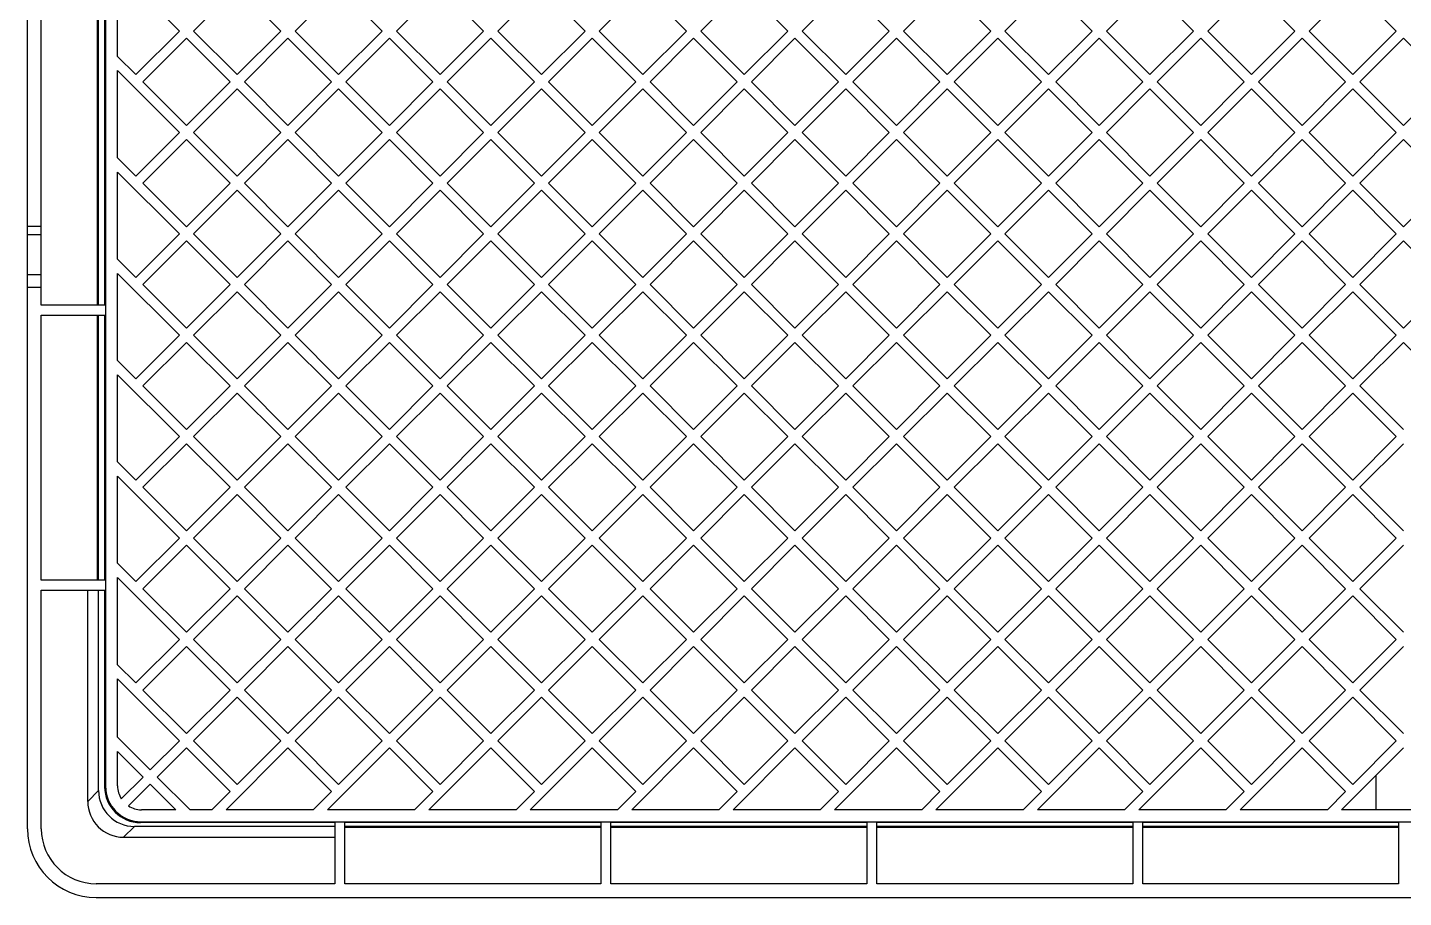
# Model space of a CAD drawing. Header units: millimetres. Extents: x 755 to 4153, y -2461 to -370.
# Drawn here: x 754.8 to 1054.8, y -1570.8 to -1381.1 of the extents above; entities that cross this region are included whole.
import ezdxf

# ---------------------------------------------------------------- set-up
doc = ezdxf.new("R2010")
doc.units = ezdxf.units.MM

msp = doc.modelspace()

# ---------------------------------------------------------------- linework, layer by layer
at = {"color": 7, "linetype": 'Continuous'}
for p, q in [((754.82, -1555.78), (754.82, -1185.78)), ((771.83, -1195.08), (771.83, -1546.47)), ((757.82, -1441.58), (757.82, -1299.98)), ((770.11, -1441.58), (770.11, -1299.98)), ((770.32, -1441.58), (770.32, -1299.98)), ((771.64, -1441.58), (771.64, -1299.98)), ((774.44, -1387.34), (774.44, -1368.34)), ((774.44, -1368.34), (787.93, -1381.83)), ((800.54, -1372.33), (791.04, -1381.83)), ((800.54, -1372.33), (810.04, -1381.83)), ((822.65, -1372.33), (813.15, -1381.83)), ((822.65, -1372.33), (832.15, -1381.83)), ((844.76, -1372.33), (835.26, -1381.83)), ((844.76, -1372.33), (854.26, -1381.83)), ((866.87, -1372.33), (857.37, -1381.83)), ((866.87, -1372.33), (876.37, -1381.83)), ((888.99, -1372.33), (879.49, -1381.83)), ((888.99, -1372.33), (898.49, -1381.83)), ((911.1, -1372.33), (901.6, -1381.83)), ((911.1, -1372.33), (920.6, -1381.83)), ((933.21, -1372.33), (923.71, -1381.83)), ((933.21, -1372.33), (942.71, -1381.83)), ((955.32, -1372.33), (945.82, -1381.83)), ((955.32, -1372.33), (964.82, -1381.83)), ((977.43, -1372.33), (967.93, -1381.83)), ((977.43, -1372.33), (986.93, -1381.83)), ((999.54, -1372.33), (990.04, -1381.83)), ((999.54, -1372.33), (1009.04, -1381.83)), ((1021.65, -1372.33), (1012.15, -1381.83)), ((1021.65, -1372.33), (1031.15, -1381.83)), ((1043.76, -1372.33), (1034.26, -1381.83)), ((1043.76, -1372.33), (1053.26, -1381.83)), ((778.43, -1391.33), (787.93, -1381.83)), ((800.54, -1391.33), (791.04, -1381.83)), ((800.54, -1391.33), (810.04, -1381.83)), ((822.65, -1391.33), (813.15, -1381.83)), ((822.65, -1391.33), (832.15, -1381.83)), ((844.76, -1391.33), (835.26, -1381.83)), ((844.76, -1391.33), (854.26, -1381.83)), ((866.87, -1391.33), (857.37, -1381.83)), ((866.87, -1391.33), (876.37, -1381.83)), ((888.99, -1391.33), (879.49, -1381.83)), ((888.99, -1391.33), (898.49, -1381.83)), ((911.1, -1391.33), (901.6, -1381.83)), ((911.1, -1391.33), (920.6, -1381.83)), ((933.21, -1391.33), (923.71, -1381.83)), ((933.21, -1391.33), (942.71, -1381.83)), ((955.32, -1391.33), (945.82, -1381.83)), ((955.32, -1391.33), (964.82, -1381.83)), ((977.43, -1391.33), (967.93, -1381.83)), ((977.43, -1391.33), (986.93, -1381.83)), ((999.54, -1391.33), (990.04, -1381.83)), ((999.54, -1391.33), (1009.04, -1381.83)), ((1021.65, -1391.33), (1012.15, -1381.83)), ((1021.65, -1391.33), (1031.15, -1381.83)), ((1043.76, -1391.33), (1034.26, -1381.83)), ((1043.76, -1391.33), (1053.26, -1381.83)), ((789.49, -1383.39), (779.99, -1392.89)), ((789.49, -1383.39), (798.99, -1392.89)), ((811.6, -1383.39), (802.1, -1392.89)), ((811.6, -1383.39), (821.1, -1392.89)), ((833.71, -1383.39), (824.21, -1392.89)), ((833.71, -1383.39), (843.21, -1392.89)), ((855.82, -1383.39), (846.32, -1392.89)), ((855.82, -1383.39), (865.32, -1392.89)), ((877.93, -1383.39), (868.43, -1392.89)), ((877.93, -1383.39), (887.43, -1392.89)), ((900.04, -1383.39), (890.54, -1392.89)), ((900.04, -1383.39), (909.54, -1392.89)), ((922.15, -1383.39), (912.65, -1392.89)), ((922.15, -1383.39), (931.65, -1392.89)), ((944.26, -1383.39), (934.76, -1392.89)), ((944.26, -1383.39), (953.76, -1392.89)), ((966.37, -1383.39), (956.87, -1392.89)), ((966.37, -1383.39), (975.87, -1392.89)), ((988.49, -1383.39), (978.99, -1392.89)), ((988.49, -1383.39), (997.99, -1392.89)), ((1010.6, -1383.39), (1001.1, -1392.89)), ((1010.6, -1383.39), (1020.1, -1392.89)), ((1032.71, -1383.39), (1023.21, -1392.89)), ((1032.71, -1383.39), (1042.21, -1392.89)), ((1054.82, -1383.39), (1045.32, -1392.89)), ((1054.82, -1383.39), (1064.32, -1392.89)), ((778.43, -1391.33), (774.44, -1387.34)), ((774.44, -1409.45), (774.44, -1390.45)), ((774.44, -1390.45), (787.93, -1403.94)), ((789.49, -1402.39), (779.99, -1392.89)), ((789.49, -1402.39), (798.99, -1392.89)), ((800.54, -1394.44), (791.04, -1403.94)), ((800.54, -1394.44), (810.04, -1403.94)), ((811.6, -1402.39), (802.1, -1392.89)), ((811.6, -1402.39), (821.1, -1392.89)), ((822.65, -1394.44), (813.15, -1403.94)), ((822.65, -1394.44), (832.15, -1403.94)), ((833.71, -1402.39), (824.21, -1392.89)), ((833.71, -1402.39), (843.21, -1392.89)), ((844.76, -1394.44), (835.26, -1403.94)), ((844.76, -1394.44), (854.26, -1403.94)), ((855.82, -1402.39), (846.32, -1392.89)), ((855.82, -1402.39), (865.32, -1392.89)), ((866.87, -1394.44), (857.37, -1403.94)), ((866.87, -1394.44), (876.37, -1403.94)), ((877.93, -1402.39), (868.43, -1392.89)), ((877.93, -1402.39), (887.43, -1392.89)), ((888.99, -1394.44), (879.49, -1403.94)), ((888.99, -1394.44), (898.49, -1403.94)), ((900.04, -1402.39), (890.54, -1392.89)), ((900.04, -1402.39), (909.54, -1392.89)), ((911.1, -1394.44), (901.6, -1403.94)), ((911.1, -1394.44), (920.6, -1403.94)), ((922.15, -1402.39), (912.65, -1392.89)), ((922.15, -1402.39), (931.65, -1392.89)), ((933.21, -1394.44), (923.71, -1403.94)), ((933.21, -1394.44), (942.71, -1403.94)), ((944.26, -1402.39), (934.76, -1392.89)), ((944.26, -1402.39), (953.76, -1392.89)), ((955.32, -1394.44), (945.82, -1403.94)), ((955.32, -1394.44), (964.82, -1403.94)), ((966.37, -1402.39), (956.87, -1392.89)), ((966.37, -1402.39), (975.87, -1392.89)), ((977.43, -1394.44), (967.93, -1403.94)), ((977.43, -1394.44), (986.93, -1403.94)), ((988.49, -1402.39), (978.99, -1392.89)), ((988.49, -1402.39), (997.99, -1392.89)), ((999.54, -1394.44), (990.04, -1403.94)), ((999.54, -1394.44), (1009.04, -1403.94)), ((1010.6, -1402.39), (1001.1, -1392.89)), ((1010.6, -1402.39), (1020.1, -1392.89)), ((1021.65, -1394.44), (1012.15, -1403.94)), ((1021.65, -1394.44), (1031.15, -1403.94)), ((1032.71, -1402.39), (1023.21, -1392.89)), ((1032.71, -1402.39), (1042.21, -1392.89)), ((1043.76, -1394.44), (1034.26, -1403.94)), ((1043.76, -1394.44), (1053.26, -1403.94)), ((1054.82, -1402.39), (1045.32, -1392.89)), ((1054.82, -1402.39), (1064.32, -1392.89)), ((778.43, -1413.44), (787.93, -1403.94)), ((800.54, -1413.44), (791.04, -1403.94)), ((800.54, -1413.44), (810.04, -1403.94)), ((822.65, -1413.44), (813.15, -1403.94)), ((822.65, -1413.44), (832.15, -1403.94)), ((844.76, -1413.44), (835.26, -1403.94)), ((844.76, -1413.44), (854.26, -1403.94)), ((866.87, -1413.44), (857.37, -1403.94)), ((866.87, -1413.44), (876.37, -1403.94)), ((888.99, -1413.44), (879.49, -1403.94)), ((888.99, -1413.44), (898.49, -1403.94)), ((911.1, -1413.44), (901.6, -1403.94)), ((911.1, -1413.44), (920.6, -1403.94)), ((933.21, -1413.44), (923.71, -1403.94)), ((933.21, -1413.44), (942.71, -1403.94)), ((955.32, -1413.44), (945.82, -1403.94)), ((955.32, -1413.44), (964.82, -1403.94)), ((977.43, -1413.44), (967.93, -1403.94)), ((977.43, -1413.44), (986.93, -1403.94)), ((999.54, -1413.44), (990.04, -1403.94)), ((999.54, -1413.44), (1009.04, -1403.94)), ((1021.65, -1413.44), (1012.15, -1403.94)), ((1021.65, -1413.44), (1031.15, -1403.94)), ((1043.76, -1413.44), (1034.26, -1403.94)), ((1043.76, -1413.44), (1053.26, -1403.94)), ((789.49, -1405.5), (779.99, -1415)), ((789.49, -1405.5), (798.99, -1415)), ((811.6, -1405.5), (802.1, -1415)), ((811.6, -1405.5), (821.1, -1415)), ((833.71, -1405.5), (824.21, -1415)), ((833.71, -1405.5), (843.21, -1415)), ((855.82, -1405.5), (846.32, -1415)), ((855.82, -1405.5), (865.32, -1415)), ((877.93, -1405.5), (868.43, -1415)), ((877.93, -1405.5), (887.43, -1415)), ((900.04, -1405.5), (890.54, -1415)), ((900.04, -1405.5), (909.54, -1415)), ((922.15, -1405.5), (912.65, -1415)), ((922.15, -1405.5), (931.65, -1415)), ((944.26, -1405.5), (934.76, -1415)), ((944.26, -1405.5), (953.76, -1415)), ((966.37, -1405.5), (956.87, -1415)), ((966.37, -1405.5), (975.87, -1415)), ((988.49, -1405.5), (978.99, -1415)), ((988.49, -1405.5), (997.99, -1415)), ((1010.6, -1405.5), (1001.1, -1415)), ((1010.6, -1405.5), (1020.1, -1415)), ((1032.71, -1405.5), (1023.21, -1415)), ((1032.71, -1405.5), (1042.21, -1415)), ((1054.82, -1405.5), (1045.32, -1415)), ((1054.82, -1405.5), (1064.32, -1415)), ((778.43, -1413.44), (774.44, -1409.45)), ((774.44, -1431.57), (774.44, -1412.57)), ((774.44, -1412.57), (787.93, -1426.05)), ((789.49, -1424.5), (779.99, -1415)), ((789.49, -1424.5), (798.99, -1415)), ((811.6, -1424.5), (802.1, -1415)), ((811.6, -1424.5), (821.1, -1415)), ((833.71, -1424.5), (824.21, -1415)), ((833.71, -1424.5), (843.21, -1415)), ((855.82, -1424.5), (846.32, -1415)), ((855.82, -1424.5), (865.32, -1415)), ((877.93, -1424.5), (868.43, -1415)), ((877.93, -1424.5), (887.43, -1415)), ((900.04, -1424.5), (890.54, -1415)), ((900.04, -1424.5), (909.54, -1415)), ((922.15, -1424.5), (912.65, -1415)), ((922.15, -1424.5), (931.65, -1415)), ((944.26, -1424.5), (934.76, -1415)), ((944.26, -1424.5), (953.76, -1415)), ((966.37, -1424.5), (956.87, -1415)), ((966.37, -1424.5), (975.87, -1415)), ((988.49, -1424.5), (978.99, -1415)), ((988.49, -1424.5), (997.99, -1415)), ((1010.6, -1424.5), (1001.1, -1415)), ((1010.6, -1424.5), (1020.1, -1415)), ((1032.71, -1424.5), (1023.21, -1415)), ((1032.71, -1424.5), (1042.21, -1415)), ((1054.82, -1424.5), (1045.32, -1415)), ((1054.82, -1424.5), (1064.32, -1415)), ((800.54, -1416.55), (791.04, -1426.05)), ((800.54, -1416.55), (810.04, -1426.05)), ((822.65, -1416.55), (813.15, -1426.05)), ((822.65, -1416.55), (832.15, -1426.05)), ((844.76, -1416.55), (835.26, -1426.05)), ((844.76, -1416.55), (854.26, -1426.05)), ((866.87, -1416.55), (857.37, -1426.05)), ((866.87, -1416.55), (876.37, -1426.05)), ((888.99, -1416.55), (879.49, -1426.05)), ((888.99, -1416.55), (898.49, -1426.05)), ((911.1, -1416.55), (901.6, -1426.05)), ((911.1, -1416.55), (920.6, -1426.05)), ((933.21, -1416.55), (923.71, -1426.05)), ((933.21, -1416.55), (942.71, -1426.05)), ((955.32, -1416.55), (945.82, -1426.05)), ((955.32, -1416.55), (964.82, -1426.05)), ((977.43, -1416.55), (967.93, -1426.05)), ((977.43, -1416.55), (986.93, -1426.05)), ((999.54, -1416.55), (990.04, -1426.05)), ((999.54, -1416.55), (1009.04, -1426.05)), ((1021.65, -1416.55), (1012.15, -1426.05)), ((1021.65, -1416.55), (1031.15, -1426.05)), ((1043.76, -1416.55), (1034.26, -1426.05)), ((1043.76, -1416.55), (1053.26, -1426.05)), ((757.82, -1424.44), (754.82, -1424.44)), ((757.82, -1426.29), (754.82, -1426.29)), ((778.43, -1435.55), (787.93, -1426.05)), ((789.49, -1427.61), (779.99, -1437.11)), ((789.49, -1427.61), (798.99, -1437.11)), ((800.54, -1435.55), (791.04, -1426.05)), ((800.54, -1435.55), (810.04, -1426.05)), ((811.6, -1427.61), (802.1, -1437.11)), ((811.6, -1427.61), (821.1, -1437.11)), ((822.65, -1435.55), (813.15, -1426.05)), ((822.65, -1435.55), (832.15, -1426.05)), ((833.71, -1427.61), (824.21, -1437.11)), ((833.71, -1427.61), (843.21, -1437.11)), ((844.76, -1435.55), (835.26, -1426.05)), ((844.76, -1435.55), (854.26, -1426.05)), ((855.82, -1427.61), (846.32, -1437.11)), ((855.82, -1427.61), (865.32, -1437.11)), ((866.87, -1435.55), (857.37, -1426.05)), ((866.87, -1435.55), (876.37, -1426.05)), ((877.93, -1427.61), (868.43, -1437.11)), ((877.93, -1427.61), (887.43, -1437.11)), ((888.99, -1435.55), (879.49, -1426.05)), ((888.99, -1435.55), (898.49, -1426.05)), ((900.04, -1427.61), (890.54, -1437.11)), ((900.04, -1427.61), (909.54, -1437.11)), ((911.1, -1435.55), (901.6, -1426.05)), ((911.1, -1435.55), (920.6, -1426.05)), ((922.15, -1427.61), (912.65, -1437.11)), ((922.15, -1427.61), (931.65, -1437.11)), ((933.21, -1435.55), (923.71, -1426.05)), ((933.21, -1435.55), (942.71, -1426.05)), ((944.26, -1427.61), (934.76, -1437.11)), ((944.26, -1427.61), (953.76, -1437.11)), ((955.32, -1435.55), (945.82, -1426.05)), ((955.32, -1435.55), (964.82, -1426.05)), ((966.37, -1427.61), (956.87, -1437.11)), ((966.37, -1427.61), (975.87, -1437.11)), ((977.43, -1435.55), (967.93, -1426.05)), ((977.43, -1435.55), (986.93, -1426.05)), ((988.49, -1427.61), (978.99, -1437.11)), ((988.49, -1427.61), (997.99, -1437.11)), ((999.54, -1435.55), (990.04, -1426.05)), ((999.54, -1435.55), (1009.04, -1426.05)), ((1010.6, -1427.61), (1001.1, -1437.11)), ((1010.6, -1427.61), (1020.1, -1437.11)), ((1021.65, -1435.55), (1012.15, -1426.05)), ((1021.65, -1435.55), (1031.15, -1426.05)), ((1032.71, -1427.61), (1023.21, -1437.11)), ((1032.71, -1427.61), (1042.21, -1437.11)), ((1043.76, -1435.55), (1034.26, -1426.05)), ((1043.76, -1435.55), (1053.26, -1426.05)), ((1054.82, -1427.61), (1045.32, -1437.11)), ((1054.82, -1427.61), (1064.32, -1437.11)), ((778.43, -1435.55), (774.44, -1431.57)), ((757.82, -1435.01), (754.82, -1435.01)), ((774.44, -1453.68), (774.44, -1434.68)), ((774.44, -1434.68), (787.93, -1448.16)), ((757.82, -1437.78), (754.82, -1437.78)), ((789.49, -1446.61), (779.99, -1437.11)), ((789.49, -1446.61), (798.99, -1437.11)), ((800.54, -1438.66), (791.04, -1448.16)), ((800.54, -1438.66), (810.04, -1448.16)), ((811.6, -1446.61), (802.1, -1437.11)), ((811.6, -1446.61), (821.1, -1437.11)), ((822.65, -1438.66), (813.15, -1448.16)), ((822.65, -1438.66), (832.15, -1448.16)), ((833.71, -1446.61), (824.21, -1437.11)), ((833.71, -1446.61), (843.21, -1437.11)), ((844.76, -1438.66), (835.26, -1448.16)), ((844.76, -1438.66), (854.26, -1448.16)), ((855.82, -1446.61), (846.32, -1437.11)), ((855.82, -1446.61), (865.32, -1437.11)), ((866.87, -1438.66), (857.37, -1448.16)), ((866.87, -1438.66), (876.37, -1448.16)), ((877.93, -1446.61), (868.43, -1437.11)), ((877.93, -1446.61), (887.43, -1437.11)), ((888.99, -1438.66), (879.49, -1448.16)), ((888.99, -1438.66), (898.49, -1448.16)), ((900.04, -1446.61), (890.54, -1437.11)), ((900.04, -1446.61), (909.54, -1437.11)), ((911.1, -1438.66), (901.6, -1448.16)), ((911.1, -1438.66), (920.6, -1448.16)), ((922.15, -1446.61), (912.65, -1437.11)), ((922.15, -1446.61), (931.65, -1437.11)), ((933.21, -1438.66), (923.71, -1448.16)), ((933.21, -1438.66), (942.71, -1448.16)), ((944.26, -1446.61), (934.76, -1437.11)), ((944.26, -1446.61), (953.76, -1437.11)), ((955.32, -1438.66), (945.82, -1448.16)), ((955.32, -1438.66), (964.82, -1448.16)), ((966.37, -1446.61), (956.87, -1437.11)), ((966.37, -1446.61), (975.87, -1437.11)), ((977.43, -1438.66), (967.93, -1448.16)), ((977.43, -1438.66), (986.93, -1448.16)), ((988.49, -1446.61), (978.99, -1437.11)), ((988.49, -1446.61), (997.99, -1437.11)), ((999.54, -1438.66), (990.04, -1448.16)), ((999.54, -1438.66), (1009.04, -1448.16)), ((1010.6, -1446.61), (1001.1, -1437.11)), ((1010.6, -1446.61), (1020.1, -1437.11)), ((1021.65, -1438.66), (1012.15, -1448.16)), ((1021.65, -1438.66), (1031.15, -1448.16)), ((1032.71, -1446.61), (1023.21, -1437.11)), ((1032.71, -1446.61), (1042.21, -1437.11)), ((1043.76, -1438.66), (1034.26, -1448.16)), ((1043.76, -1438.66), (1053.26, -1448.16)), ((1054.82, -1446.61), (1045.32, -1437.11)), ((1054.82, -1446.61), (1064.32, -1437.11)), ((771.75, -1441.58), (757.82, -1441.58)), ((757.82, -1501.58), (757.82, -1443.78)), ((757.82, -1443.78), (771.75, -1443.78)), ((770.11, -1501.58), (770.11, -1443.78)), ((770.32, -1501.58), (770.32, -1443.78)), ((771.64, -1501.58), (771.64, -1443.78)), ((778.43, -1457.66), (787.93, -1448.16)), ((800.54, -1457.66), (791.04, -1448.16)), ((800.54, -1457.66), (810.04, -1448.16)), ((822.65, -1457.66), (813.15, -1448.16)), ((822.65, -1457.66), (832.15, -1448.16)), ((844.76, -1457.66), (835.26, -1448.16)), ((844.76, -1457.66), (854.26, -1448.16)), ((866.87, -1457.66), (857.37, -1448.16)), ((866.87, -1457.66), (876.37, -1448.16)), ((888.99, -1457.66), (879.49, -1448.16)), ((888.99, -1457.66), (898.49, -1448.16)), ((911.1, -1457.66), (901.6, -1448.16)), ((911.1, -1457.66), (920.6, -1448.16)), ((933.21, -1457.66), (923.71, -1448.16)), ((933.21, -1457.66), (942.71, -1448.16)), ((955.32, -1457.66), (945.82, -1448.16)), ((955.32, -1457.66), (964.82, -1448.16)), ((977.43, -1457.66), (967.93, -1448.16)), ((977.43, -1457.66), (986.93, -1448.16)), ((999.54, -1457.66), (990.04, -1448.16)), ((999.54, -1457.66), (1009.04, -1448.16)), ((1021.65, -1457.66), (1012.15, -1448.16)), ((1021.65, -1457.66), (1031.15, -1448.16)), ((1043.76, -1457.66), (1034.26, -1448.16)), ((1043.76, -1457.66), (1053.26, -1448.16)), ((789.49, -1449.72), (779.99, -1459.22)), ((789.49, -1449.72), (798.99, -1459.22)), ((811.6, -1449.72), (802.1, -1459.22)), ((811.6, -1449.72), (821.1, -1459.22)), ((833.71, -1449.72), (824.21, -1459.22)), ((833.71, -1449.72), (843.21, -1459.22)), ((855.82, -1449.72), (846.32, -1459.22)), ((855.82, -1449.72), (865.32, -1459.22)), ((877.93, -1449.72), (868.43, -1459.22)), ((877.93, -1449.72), (887.43, -1459.22)), ((900.04, -1449.72), (890.54, -1459.22)), ((900.04, -1449.72), (909.54, -1459.22)), ((922.15, -1449.72), (912.65, -1459.22)), ((922.15, -1449.72), (931.65, -1459.22)), ((944.26, -1449.72), (934.76, -1459.22)), ((944.26, -1449.72), (953.76, -1459.22)), ((966.37, -1449.72), (956.87, -1459.22)), ((966.37, -1449.72), (975.87, -1459.22)), ((988.49, -1449.72), (978.99, -1459.22)), ((988.49, -1449.72), (997.99, -1459.22)), ((1010.6, -1449.72), (1001.1, -1459.22)), ((1010.6, -1449.72), (1020.1, -1459.22)), ((1032.71, -1449.72), (1023.21, -1459.22)), ((1032.71, -1449.72), (1042.21, -1459.22)), ((1054.82, -1449.72), (1045.32, -1459.22)), ((1054.82, -1449.72), (1064.32, -1459.22)), ((778.43, -1457.66), (774.44, -1453.68)), ((774.44, -1475.79), (774.44, -1456.79)), ((774.44, -1456.79), (787.93, -1470.28)), ((789.49, -1468.72), (779.99, -1459.22)), ((789.49, -1468.72), (798.99, -1459.22)), ((800.54, -1460.78), (791.04, -1470.28)), ((800.54, -1460.78), (810.04, -1470.28)), ((811.6, -1468.72), (802.1, -1459.22)), ((811.6, -1468.72), (821.1, -1459.22)), ((822.65, -1460.78), (813.15, -1470.28)), ((822.65, -1460.78), (832.15, -1470.28)), ((833.71, -1468.72), (824.21, -1459.22)), ((833.71, -1468.72), (843.21, -1459.22)), ((844.76, -1460.78), (835.26, -1470.28)), ((844.76, -1460.78), (854.26, -1470.28)), ((855.82, -1468.72), (846.32, -1459.22)), ((855.82, -1468.72), (865.32, -1459.22)), ((866.87, -1460.78), (857.37, -1470.28)), ((866.87, -1460.78), (876.37, -1470.28)), ((877.93, -1468.72), (868.43, -1459.22)), ((877.93, -1468.72), (887.43, -1459.22)), ((888.99, -1460.78), (879.49, -1470.28)), ((888.99, -1460.78), (898.49, -1470.28)), ((900.04, -1468.72), (890.54, -1459.22)), ((900.04, -1468.72), (909.54, -1459.22)), ((911.1, -1460.78), (901.6, -1470.28)), ((911.1, -1460.78), (920.6, -1470.28)), ((922.15, -1468.72), (912.65, -1459.22)), ((922.15, -1468.72), (931.65, -1459.22)), ((933.21, -1460.78), (923.71, -1470.28)), ((933.21, -1460.78), (942.71, -1470.28)), ((944.26, -1468.72), (934.76, -1459.22)), ((944.26, -1468.72), (953.76, -1459.22)), ((955.32, -1460.78), (945.82, -1470.28)), ((955.32, -1460.78), (964.82, -1470.28)), ((966.37, -1468.72), (956.87, -1459.22)), ((966.37, -1468.72), (975.87, -1459.22)), ((977.43, -1460.78), (967.93, -1470.28)), ((977.43, -1460.78), (986.93, -1470.28)), ((988.49, -1468.72), (978.99, -1459.22)), ((988.49, -1468.72), (997.99, -1459.22)), ((999.54, -1460.78), (990.04, -1470.28)), ((999.54, -1460.78), (1009.04, -1470.28)), ((1010.6, -1468.72), (1001.1, -1459.22)), ((1010.6, -1468.72), (1020.1, -1459.22)), ((1021.65, -1460.78), (1012.15, -1470.28)), ((1021.65, -1460.78), (1031.15, -1470.28)), ((1032.71, -1468.72), (1023.21, -1459.22)), ((1032.71, -1468.72), (1042.21, -1459.22)), ((1043.76, -1460.78), (1034.26, -1470.28)), ((1043.76, -1460.78), (1053.26, -1470.28)), ((1054.82, -1468.72), (1045.32, -1459.22)), ((778.43, -1479.78), (787.93, -1470.28)), ((789.49, -1471.83), (779.99, -1481.33)), ((789.49, -1471.83), (798.99, -1481.33)), ((800.54, -1479.78), (791.04, -1470.28)), ((800.54, -1479.78), (810.04, -1470.28)), ((811.6, -1471.83), (802.1, -1481.33)), ((811.6, -1471.83), (821.1, -1481.33)), ((822.65, -1479.78), (813.15, -1470.28)), ((822.65, -1479.78), (832.15, -1470.28)), ((833.71, -1471.83), (824.21, -1481.33)), ((833.71, -1471.83), (843.21, -1481.33)), ((844.76, -1479.78), (835.26, -1470.28)), ((844.76, -1479.78), (854.26, -1470.28)), ((855.82, -1471.83), (846.32, -1481.33)), ((855.82, -1471.83), (865.32, -1481.33)), ((866.87, -1479.78), (857.37, -1470.28)), ((866.87, -1479.78), (876.37, -1470.28)), ((877.93, -1471.83), (868.43, -1481.33)), ((877.93, -1471.83), (887.43, -1481.33)), ((888.99, -1479.78), (879.49, -1470.28)), ((888.99, -1479.78), (898.49, -1470.28)), ((900.04, -1471.83), (890.54, -1481.33)), ((900.04, -1471.83), (909.54, -1481.33)), ((911.1, -1479.78), (901.6, -1470.28)), ((911.1, -1479.78), (920.6, -1470.28)), ((922.15, -1471.83), (912.65, -1481.33)), ((922.15, -1471.83), (931.65, -1481.33)), ((933.21, -1479.78), (923.71, -1470.28)), ((933.21, -1479.78), (942.71, -1470.28)), ((944.26, -1471.83), (934.76, -1481.33)), ((944.26, -1471.83), (953.76, -1481.33)), ((955.32, -1479.78), (945.82, -1470.28)), ((955.32, -1479.78), (964.82, -1470.28)), ((966.37, -1471.83), (956.87, -1481.33)), ((966.37, -1471.83), (975.87, -1481.33)), ((977.43, -1479.78), (967.93, -1470.28)), ((977.43, -1479.78), (986.93, -1470.28)), ((988.49, -1471.83), (978.99, -1481.33)), ((988.49, -1471.83), (997.99, -1481.33)), ((999.54, -1479.78), (990.04, -1470.28)), ((999.54, -1479.78), (1009.04, -1470.28)), ((1010.6, -1471.83), (1001.1, -1481.33)), ((1010.6, -1471.83), (1020.1, -1481.33)), ((1021.65, -1479.78), (1012.15, -1470.28)), ((1021.65, -1479.78), (1031.15, -1470.28)), ((1032.71, -1471.83), (1023.21, -1481.33)), ((1032.71, -1471.83), (1042.21, -1481.33)), ((1043.76, -1479.78), (1034.26, -1470.28)), ((1043.76, -1479.78), (1053.26, -1470.28)), ((1054.82, -1471.83), (1045.32, -1481.33)), ((778.43, -1479.78), (774.44, -1475.79)), ((774.44, -1497.9), (774.44, -1478.9)), ((774.44, -1478.9), (787.93, -1492.39)), ((789.49, -1490.83), (779.99, -1481.33)), ((789.49, -1490.83), (798.99, -1481.33)), ((811.6, -1490.83), (802.1, -1481.33)), ((811.6, -1490.83), (821.1, -1481.33)), ((833.71, -1490.83), (824.21, -1481.33)), ((833.71, -1490.83), (843.21, -1481.33)), ((855.82, -1490.83), (846.32, -1481.33)), ((855.82, -1490.83), (865.32, -1481.33)), ((877.93, -1490.83), (868.43, -1481.33)), ((877.93, -1490.83), (887.43, -1481.33)), ((900.04, -1490.83), (890.54, -1481.33)), ((900.04, -1490.83), (909.54, -1481.33)), ((922.15, -1490.83), (912.65, -1481.33)), ((922.15, -1490.83), (931.65, -1481.33)), ((944.26, -1490.83), (934.76, -1481.33)), ((944.26, -1490.83), (953.76, -1481.33)), ((966.37, -1490.83), (956.87, -1481.33)), ((966.37, -1490.83), (975.87, -1481.33)), ((988.49, -1490.83), (978.99, -1481.33)), ((988.49, -1490.83), (997.99, -1481.33)), ((1010.6, -1490.83), (1001.1, -1481.33)), ((1010.6, -1490.83), (1020.1, -1481.33)), ((1032.71, -1490.83), (1023.21, -1481.33)), ((1032.71, -1490.83), (1042.21, -1481.33)), ((1054.82, -1490.83), (1045.32, -1481.33)), ((800.54, -1482.89), (791.04, -1492.39)), ((800.54, -1482.89), (810.04, -1492.39)), ((822.65, -1482.89), (813.15, -1492.39)), ((822.65, -1482.89), (832.15, -1492.39)), ((844.76, -1482.89), (835.26, -1492.39)), ((844.76, -1482.89), (854.26, -1492.39)), ((866.87, -1482.89), (857.37, -1492.39)), ((866.87, -1482.89), (876.37, -1492.39)), ((888.99, -1482.89), (879.49, -1492.39)), ((888.99, -1482.89), (898.49, -1492.39)), ((911.1, -1482.89), (901.6, -1492.39)), ((911.1, -1482.89), (920.6, -1492.39)), ((933.21, -1482.89), (923.71, -1492.39)), ((933.21, -1482.89), (942.71, -1492.39)), ((955.32, -1482.89), (945.82, -1492.39)), ((955.32, -1482.89), (964.82, -1492.39)), ((977.43, -1482.89), (967.93, -1492.39)), ((977.43, -1482.89), (986.93, -1492.39)), ((999.54, -1482.89), (990.04, -1492.39)), ((999.54, -1482.89), (1009.04, -1492.39)), ((1021.65, -1482.89), (1012.15, -1492.39)), ((1021.65, -1482.89), (1031.15, -1492.39)), ((1043.76, -1482.89), (1034.26, -1492.39)), ((1043.76, -1482.89), (1053.26, -1492.39)), ((778.43, -1501.89), (787.93, -1492.39)), ((789.49, -1493.94), (779.99, -1503.44)), ((789.49, -1493.94), (798.99, -1503.44)), ((800.54, -1501.89), (791.04, -1492.39)), ((800.54, -1501.89), (810.04, -1492.39)), ((811.6, -1493.94), (802.1, -1503.44)), ((811.6, -1493.94), (821.1, -1503.44)), ((822.65, -1501.89), (813.15, -1492.39)), ((822.65, -1501.89), (832.15, -1492.39)), ((833.71, -1493.94), (824.21, -1503.44)), ((833.71, -1493.94), (843.21, -1503.44)), ((844.76, -1501.89), (835.26, -1492.39)), ((844.76, -1501.89), (854.26, -1492.39)), ((855.82, -1493.94), (846.32, -1503.44)), ((855.82, -1493.94), (865.32, -1503.44)), ((866.87, -1501.89), (857.37, -1492.39)), ((866.87, -1501.89), (876.37, -1492.39)), ((877.93, -1493.94), (868.43, -1503.44)), ((877.93, -1493.94), (887.43, -1503.44)), ((888.99, -1501.89), (879.49, -1492.39)), ((888.99, -1501.89), (898.49, -1492.39)), ((900.04, -1493.94), (890.54, -1503.44)), ((900.04, -1493.94), (909.54, -1503.44)), ((911.1, -1501.89), (901.6, -1492.39)), ((911.1, -1501.89), (920.6, -1492.39)), ((922.15, -1493.94), (912.65, -1503.44)), ((922.15, -1493.94), (931.65, -1503.44)), ((933.21, -1501.89), (923.71, -1492.39)), ((933.21, -1501.89), (942.71, -1492.39)), ((944.26, -1493.94), (934.76, -1503.44)), ((944.26, -1493.94), (953.76, -1503.44)), ((955.32, -1501.89), (945.82, -1492.39)), ((955.32, -1501.89), (964.82, -1492.39)), ((966.37, -1493.94), (956.87, -1503.44)), ((966.37, -1493.94), (975.87, -1503.44)), ((977.43, -1501.89), (967.93, -1492.39)), ((977.43, -1501.89), (986.93, -1492.39)), ((988.49, -1493.94), (978.99, -1503.44)), ((988.49, -1493.94), (997.99, -1503.44)), ((999.54, -1501.89), (990.04, -1492.39)), ((999.54, -1501.89), (1009.04, -1492.39)), ((1010.6, -1493.94), (1001.1, -1503.44)), ((1010.6, -1493.94), (1020.1, -1503.44)), ((1021.65, -1501.89), (1012.15, -1492.39)), ((1021.65, -1501.89), (1031.15, -1492.39)), ((1032.71, -1493.94), (1023.21, -1503.44)), ((1032.71, -1493.94), (1042.21, -1503.44)), ((1043.76, -1501.89), (1034.26, -1492.39)), ((1043.76, -1501.89), (1053.26, -1492.39)), ((1054.82, -1493.94), (1045.32, -1503.44)), ((778.43, -1501.89), (774.44, -1497.9)), ((771.75, -1501.58), (757.82, -1501.58)), ((774.44, -1520.01), (774.44, -1501.01)), ((774.44, -1501.01), (787.93, -1514.5)), ((757.82, -1555.78), (757.82, -1503.78)), ((757.82, -1503.78), (771.75, -1503.78)), ((767.97, -1549.83), (767.97, -1503.78)), ((770.32, -1547.48), (770.32, -1503.78)), ((771.64, -1546.65), (771.64, -1503.78)), ((789.49, -1512.94), (779.99, -1503.44)), ((789.49, -1512.94), (798.99, -1503.44)), ((800.54, -1505), (791.04, -1514.5)), ((800.54, -1505), (810.04, -1514.5)), ((811.6, -1512.94), (802.1, -1503.44)), ((811.6, -1512.94), (821.1, -1503.44)), ((822.65, -1505), (813.15, -1514.5)), ((822.65, -1505), (832.15, -1514.5)), ((833.71, -1512.94), (824.21, -1503.44)), ((833.71, -1512.94), (843.21, -1503.44)), ((844.76, -1505), (835.26, -1514.5)), ((844.76, -1505), (854.26, -1514.5)), ((855.82, -1512.94), (846.32, -1503.44)), ((855.82, -1512.94), (865.32, -1503.44)), ((866.87, -1505), (857.37, -1514.5)), ((866.87, -1505), (876.37, -1514.5)), ((877.93, -1512.94), (868.43, -1503.44)), ((877.93, -1512.94), (887.43, -1503.44)), ((888.99, -1505), (879.49, -1514.5)), ((888.99, -1505), (898.49, -1514.5)), ((900.04, -1512.94), (890.54, -1503.44)), ((900.04, -1512.94), (909.54, -1503.44)), ((911.1, -1505), (901.6, -1514.5)), ((911.1, -1505), (920.6, -1514.5)), ((922.15, -1512.94), (912.65, -1503.44)), ((922.15, -1512.94), (931.65, -1503.44)), ((933.21, -1505), (923.71, -1514.5)), ((933.21, -1505), (942.71, -1514.5)), ((944.26, -1512.94), (934.76, -1503.44)), ((944.26, -1512.94), (953.76, -1503.44)), ((955.32, -1505), (945.82, -1514.5)), ((955.32, -1505), (964.82, -1514.5)), ((966.37, -1512.94), (956.87, -1503.44)), ((966.37, -1512.94), (975.87, -1503.44)), ((977.43, -1505), (967.93, -1514.5)), ((977.43, -1505), (986.93, -1514.5)), ((988.49, -1512.94), (978.99, -1503.44)), ((988.49, -1512.94), (997.99, -1503.44)), ((999.54, -1505), (990.04, -1514.5)), ((999.54, -1505), (1009.04, -1514.5)), ((1010.6, -1512.94), (1001.1, -1503.44)), ((1010.6, -1512.94), (1020.1, -1503.44)), ((1021.65, -1505), (1012.15, -1514.5)), ((1021.65, -1505), (1031.15, -1514.5)), ((1032.71, -1512.94), (1023.21, -1503.44)), ((1032.71, -1512.94), (1042.21, -1503.44)), ((1043.76, -1505), (1034.26, -1514.5)), ((1043.76, -1505), (1053.26, -1514.5)), ((1054.82, -1512.94), (1045.32, -1503.44)), ((778.43, -1524), (787.93, -1514.5)), ((800.54, -1524), (791.04, -1514.5)), ((800.54, -1524), (810.04, -1514.5)), ((822.65, -1524), (813.15, -1514.5)), ((822.65, -1524), (832.15, -1514.5)), ((844.76, -1524), (835.26, -1514.5)), ((844.76, -1524), (854.26, -1514.5)), ((866.87, -1524), (857.37, -1514.5)), ((866.87, -1524), (876.37, -1514.5)), ((888.99, -1524), (879.49, -1514.5)), ((888.99, -1524), (898.49, -1514.5)), ((911.1, -1524), (901.6, -1514.5)), ((911.1, -1524), (920.6, -1514.5)), ((933.21, -1524), (923.71, -1514.5)), ((933.21, -1524), (942.71, -1514.5)), ((955.32, -1524), (945.82, -1514.5)), ((955.32, -1524), (964.82, -1514.5)), ((977.43, -1524), (967.93, -1514.5)), ((977.43, -1524), (986.93, -1514.5)), ((999.54, -1524), (990.04, -1514.5)), ((999.54, -1524), (1009.04, -1514.5)), ((1021.65, -1524), (1012.15, -1514.5)), ((1021.65, -1524), (1031.15, -1514.5)), ((1043.76, -1524), (1034.26, -1514.5)), ((1043.76, -1524), (1053.26, -1514.5)), ((789.49, -1516.05), (779.99, -1525.55)), ((789.49, -1516.05), (798.99, -1525.55)), ((811.6, -1516.05), (802.1, -1525.55)), ((811.6, -1516.05), (821.1, -1525.55)), ((833.71, -1516.05), (824.21, -1525.55)), ((833.71, -1516.05), (843.21, -1525.55)), ((855.82, -1516.05), (846.32, -1525.55)), ((855.82, -1516.05), (865.32, -1525.55)), ((877.93, -1516.05), (868.43, -1525.55)), ((877.93, -1516.05), (887.43, -1525.55)), ((900.04, -1516.05), (890.54, -1525.55)), ((900.04, -1516.05), (909.54, -1525.55)), ((922.15, -1516.05), (912.65, -1525.55)), ((922.15, -1516.05), (931.65, -1525.55)), ((944.26, -1516.05), (934.76, -1525.55)), ((944.26, -1516.05), (953.76, -1525.55)), ((966.37, -1516.05), (956.87, -1525.55)), ((966.37, -1516.05), (975.87, -1525.55)), ((988.49, -1516.05), (978.99, -1525.55)), ((988.49, -1516.05), (997.99, -1525.55)), ((1010.6, -1516.05), (1001.1, -1525.55)), ((1010.6, -1516.05), (1020.1, -1525.55)), ((1032.71, -1516.05), (1023.21, -1525.55)), ((1032.71, -1516.05), (1042.21, -1525.55)), ((1054.82, -1516.05), (1045.32, -1525.55)), ((778.43, -1524), (774.44, -1520.01)), ((774.44, -1523.12), (787.93, -1536.61)), ((774.44, -1535.85), (774.44, -1523.12)), ((789.49, -1535.05), (779.99, -1525.55)), ((789.49, -1535.05), (798.99, -1525.55)), ((811.6, -1535.05), (802.1, -1525.55)), ((811.6, -1535.05), (821.1, -1525.55)), ((833.71, -1535.05), (824.21, -1525.55)), ((833.71, -1535.05), (843.21, -1525.55)), ((855.82, -1535.05), (846.32, -1525.55)), ((855.82, -1535.05), (865.32, -1525.55)), ((877.93, -1535.05), (868.43, -1525.55)), ((877.93, -1535.05), (887.43, -1525.55)), ((900.04, -1535.05), (890.54, -1525.55)), ((900.04, -1535.05), (909.54, -1525.55)), ((922.15, -1535.05), (912.65, -1525.55)), ((922.15, -1535.05), (931.65, -1525.55)), ((944.26, -1535.05), (934.76, -1525.55)), ((944.26, -1535.05), (953.76, -1525.55)), ((966.37, -1535.05), (956.87, -1525.55)), ((966.37, -1535.05), (975.87, -1525.55)), ((988.49, -1535.05), (978.99, -1525.55)), ((988.49, -1535.05), (997.99, -1525.55)), ((1010.6, -1535.05), (1001.1, -1525.55)), ((1010.6, -1535.05), (1020.1, -1525.55)), ((1032.71, -1535.05), (1023.21, -1525.55)), ((1032.71, -1535.05), (1042.21, -1525.55)), ((1054.82, -1535.05), (1045.32, -1525.55)), ((800.54, -1527.11), (791.04, -1536.61)), ((800.54, -1527.11), (810.04, -1536.61)), ((822.65, -1527.11), (813.15, -1536.61)), ((822.65, -1527.11), (832.15, -1536.61)), ((844.76, -1527.11), (835.26, -1536.61)), ((844.76, -1527.11), (854.26, -1536.61)), ((866.87, -1527.11), (857.37, -1536.61)), ((866.87, -1527.11), (876.37, -1536.61)), ((888.99, -1527.11), (879.49, -1536.61)), ((888.99, -1527.11), (898.49, -1536.61)), ((911.1, -1527.11), (901.6, -1536.61)), ((911.1, -1527.11), (920.6, -1536.61)), ((933.21, -1527.11), (923.71, -1536.61)), ((933.21, -1527.11), (942.71, -1536.61)), ((955.32, -1527.11), (945.82, -1536.61)), ((955.32, -1527.11), (964.82, -1536.61)), ((977.43, -1527.11), (967.93, -1536.61)), ((977.43, -1527.11), (986.93, -1536.61)), ((999.54, -1527.11), (990.04, -1536.61)), ((999.54, -1527.11), (1009.04, -1536.61)), ((1021.65, -1527.11), (1012.15, -1536.61)), ((1021.65, -1527.11), (1031.15, -1536.61)), ((1043.76, -1527.11), (1034.26, -1536.61)), ((1043.76, -1527.11), (1053.26, -1536.61)), ((781.57, -1542.97), (774.44, -1535.85)), ((774.44, -1538.96), (780.01, -1544.53)), ((774.44, -1546.45), (774.44, -1538.96)), ((781.57, -1542.97), (787.93, -1536.61)), ((789.49, -1538.16), (783.12, -1544.53)), ((789.49, -1538.16), (798.99, -1547.66)), ((800.54, -1546.11), (791.04, -1536.61)), ((798.11, -1551.65), (811.6, -1538.16)), ((800.54, -1546.11), (810.04, -1536.61)), ((811.6, -1538.16), (821.1, -1547.66)), ((822.65, -1546.11), (813.15, -1536.61)), ((820.22, -1551.65), (833.71, -1538.16)), ((822.65, -1546.11), (832.15, -1536.61)), ((833.71, -1538.16), (843.21, -1547.66)), ((844.76, -1546.11), (835.26, -1536.61)), ((842.33, -1551.65), (855.82, -1538.16)), ((844.76, -1546.11), (854.26, -1536.61)), ((855.82, -1538.16), (865.32, -1547.66)), ((866.87, -1546.11), (857.37, -1536.61)), ((864.44, -1551.65), (877.93, -1538.16)), ((866.87, -1546.11), (876.37, -1536.61)), ((877.93, -1538.16), (887.43, -1547.66)), ((888.99, -1546.11), (879.49, -1536.61)), ((886.55, -1551.65), (900.04, -1538.16)), ((888.99, -1546.11), (898.49, -1536.61)), ((900.04, -1538.16), (909.54, -1547.66)), ((911.1, -1546.11), (901.6, -1536.61)), ((908.66, -1551.65), (922.15, -1538.16)), ((911.1, -1546.11), (920.6, -1536.61)), ((922.15, -1538.16), (931.65, -1547.66)), ((933.21, -1546.11), (923.71, -1536.61)), ((930.78, -1551.65), (944.26, -1538.16)), ((933.21, -1546.11), (942.71, -1536.61)), ((944.26, -1538.16), (953.76, -1547.66)), ((955.32, -1546.11), (945.82, -1536.61)), ((952.89, -1551.65), (966.37, -1538.16)), ((955.32, -1546.11), (964.82, -1536.61)), ((966.37, -1538.16), (975.87, -1547.66)), ((977.43, -1546.11), (967.93, -1536.61)), ((975, -1551.65), (988.49, -1538.16)), ((977.43, -1546.11), (986.93, -1536.61)), ((988.49, -1538.16), (997.99, -1547.66)), ((999.54, -1546.11), (990.04, -1536.61)), ((997.11, -1551.65), (1010.6, -1538.16)), ((999.54, -1546.11), (1009.04, -1536.61)), ((1010.6, -1538.16), (1020.1, -1547.66)), ((1021.65, -1546.11), (1012.15, -1536.61)), ((1019.22, -1551.65), (1032.71, -1538.16)), ((1021.65, -1546.11), (1031.15, -1536.61)), ((1032.71, -1538.16), (1042.21, -1547.66)), ((1043.76, -1546.11), (1034.26, -1536.61)), ((1041.33, -1551.65), (1054.82, -1538.16)), ((1043.76, -1546.11), (1053.26, -1536.61)), ((775.27, -1549.27), (780.01, -1544.53)), ((790.25, -1551.65), (783.12, -1544.53)), ((1048.82, -1544.16), (1048.82, -1551.65)), ((767.97, -1549.83), (770.32, -1547.48)), ((771.83, -1546.47), (771.64, -1546.65)), ((781.57, -1546.08), (776.83, -1550.82)), ((781.57, -1546.08), (787.13, -1551.65)), ((795, -1551.65), (798.99, -1547.66)), ((817.11, -1551.65), (821.1, -1547.66)), ((839.22, -1551.65), (843.21, -1547.66)), ((861.33, -1551.65), (865.32, -1547.66)), ((883.44, -1551.65), (887.43, -1547.66)), ((905.55, -1551.65), (909.54, -1547.66)), ((927.66, -1551.65), (931.65, -1547.66)), ((949.78, -1551.65), (953.76, -1547.66)), ((971.89, -1551.65), (975.87, -1547.66)), ((994, -1551.65), (997.99, -1547.66)), ((1016.11, -1551.65), (1020.1, -1547.66)), ((1038.22, -1551.65), (1042.21, -1547.66)), ((787.13, -1551.65), (779.64, -1551.65)), ((795, -1551.65), (790.25, -1551.65)), ((817.11, -1551.65), (798.11, -1551.65)), ((839.22, -1551.65), (820.22, -1551.65)), ((861.33, -1551.65), (842.33, -1551.65)), ((883.44, -1551.65), (864.44, -1551.65)), ((905.55, -1551.65), (886.55, -1551.65)), ((927.66, -1551.65), (908.66, -1551.65)), ((949.78, -1551.65), (930.78, -1551.65)), ((971.89, -1551.65), (952.89, -1551.65)), ((994, -1551.65), (975, -1551.65)), ((1016.11, -1551.65), (997.11, -1551.65)), ((1038.22, -1551.65), (1019.22, -1551.65)), ((1060.33, -1551.65), (1041.33, -1551.65)), ((775.77, -1557.63), (778.12, -1555.28)), ((821.82, -1555.28), (778.12, -1555.28)), ((779.63, -1554.27), (779.44, -1554.45)), ((821.82, -1554.45), (779.44, -1554.45)), ((779.63, -1554.27), (1330.01, -1554.27)), ((821.82, -1554.34), (821.82, -1567.78)), ((824.02, -1567.78), (824.02, -1554.34)), ((879.82, -1554.45), (824.02, -1554.45)), ((879.82, -1555.28), (824.02, -1555.28)), ((879.82, -1555.49), (824.02, -1555.49)), ((879.82, -1554.34), (879.82, -1567.78)), ((882.02, -1567.78), (882.02, -1554.34)), ((937.82, -1554.45), (882.02, -1554.45)), ((937.82, -1555.28), (882.02, -1555.28)), ((937.82, -1555.49), (882.02, -1555.49)), ((937.82, -1554.34), (937.82, -1567.78)), ((940.02, -1567.78), (940.02, -1554.34)), ((995.82, -1554.45), (940.02, -1554.45)), ((995.82, -1555.28), (940.02, -1555.28)), ((995.82, -1555.49), (940.02, -1555.49)), ((995.82, -1554.34), (995.82, -1567.78)), ((998.02, -1567.78), (998.02, -1554.34)), ((1053.72, -1554.45), (998.02, -1554.45)), ((1053.72, -1555.28), (998.02, -1555.28)), ((1053.72, -1555.49), (998.02, -1555.49)), ((1053.72, -1554.34), (1053.72, -1567.78)), ((775.77, -1557.63), (821.82, -1557.63)), ((821.82, -1567.78), (769.82, -1567.78)), ((879.82, -1567.78), (824.02, -1567.78)), ((937.82, -1567.78), (882.02, -1567.78)), ((995.82, -1567.78), (940.02, -1567.78)), ((1053.72, -1567.78), (998.02, -1567.78)), ((769.82, -1570.78), (1339.82, -1570.78))]:
    msp.add_line(p, q, dxfattribs=at)
for centre, radius, start, end in [((779.64, -1546.45), 5.2, 180, 212.7875), ((779.64, -1546.45), 5.2, 237.2125, 270), ((769.82, -1555.78), 15, 180, 270), ((769.82, -1555.78), 12, 180, 270)]:
    msp.add_arc(centre, radius, start, end, dxfattribs=at)
for centre, major_axis, ratio, start_param, end_param in [((778.12, -1547.48), (5.52, 5.52), 0.999886, -3.926934, -2.356252), ((779.44, -1546.65), (5.52, 5.52), 0.99978, -3.926881, -2.356305), ((779.63, -1546.47), (-5.52, -5.52), 0.99978, -0.785288, 0.785288), ((775.77, -1549.82), (5.52, 5.52), 0.999886, -3.926934, -2.356252)]:
    msp.add_ellipse(centre, major_axis=major_axis, ratio=ratio, start_param=start_param, end_param=end_param, dxfattribs=at)

doc.saveas('drawing.dxf')
